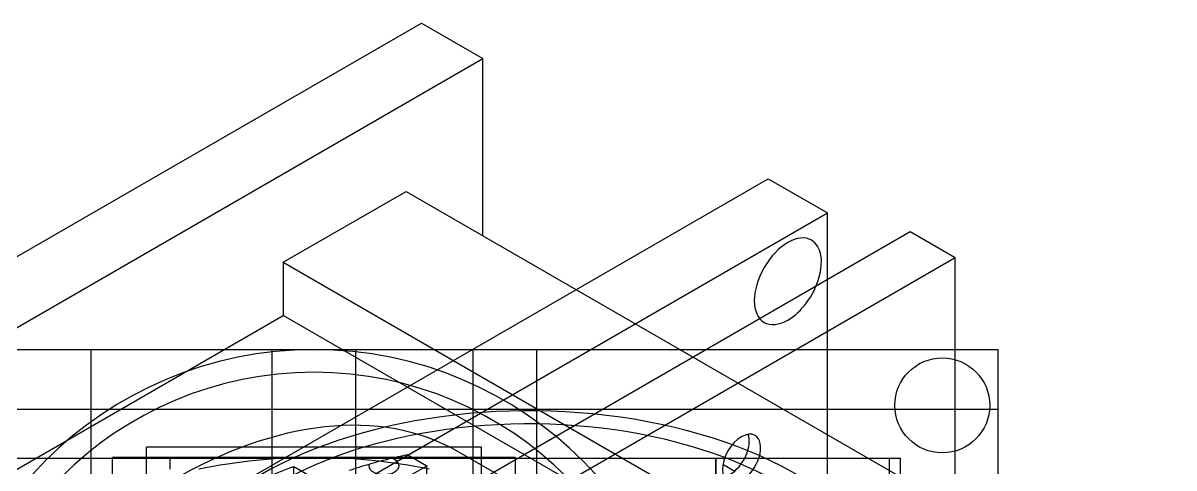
# Model space of a CAD drawing. Header units: millimetres. Extents: x 179.6 to 240.5, y 113.4 to 183.6.
# Drawn here: x 199.9 to 239.86, y 168.14 to 183.59 of the extents above; entities that cross this region are included whole.
import ezdxf

# ---------------------------------------------------------------- set-up
doc = ezdxf.new("R2010")
doc.units = ezdxf.units.MM
for name, color, linetype in [('V_08_Bay_Brackets_Bay_Lid_1', 7, 'CONTINUOUS'), ('V_08_Bay_Brackets_El_AS5600_Cap_0', 7, 'CONTINUOUS'), ('V_08_Bay_Brackets_El_AS5600_Cap_1', 7, 'CONTINUOUS'), ('V_08_Bay_Brackets_El_AS5600_Cap_2', 7, 'CONTINUOUS'), ('V_08_Bay_Brackets_El_AS5600_Cap_3', 7, 'CONTINUOUS'), ('V_08_Bay_Brackets_El_Servo_Bracket_0', 7, 'CONTINUOUS'), ('V_08_Bay_Brackets_El_Servo_Bracket_1', 7, 'CONTINUOUS'), ('V_08_Bay_Brackets_El_Servo_Bracket_2', 7, 'CONTINUOUS'), ('V_08_Bay_Brackets_El_Servo_Bracket_3', 7, 'CONTINUOUS'), ('V_08_Bay_Brackets_El_Servo_Sleeve_0', 7, 'CONTINUOUS'), ('V_08_Bay_Brackets_El_Servo_Sleeve_1', 7, 'CONTINUOUS'), ('V_08_Bay_Brackets_El_Servo_Sleeve_2', 7, 'CONTINUOUS'), ('V_08_Bay_Brackets_El_Servo_Sleeve_3', 7, 'CONTINUOUS'), ('V_08_Bay_Brackets_El_Sleeve_Backplate_0', 7, 'CONTINUOUS'), ('V_08_Bay_Brackets_El_Sleeve_Backplate_1', 7, 'CONTINUOUS'), ('V_08_Bay_Brackets_El_Sleeve_Backplate_2', 7, 'CONTINUOUS'), ('V_08_Bay_Brackets_El_Sleeve_Backplate_3', 7, 'CONTINUOUS'), ('V_08_Bay_Brackets_Electronics_Bay_1', 7, 'CONTINUOUS'), ('V_08_Bay_Brackets_Electronics_Bay_3', 7, 'CONTINUOUS')]:
    doc.layers.add(name, color=color, linetype=linetype)

msp = doc.modelspace()

# ---------------------------------------------------------------- linework, layer by layer
at = {"layer": 'V_08_Bay_Brackets_Bay_Lid_1'}
msp.add_arc((210, 159.056), 13.194, 0, 180, dxfattribs=at)
at = {"layer": 'V_08_Bay_Brackets_El_AS5600_Cap_0'}
msp.add_line((205, 168.5), (203, 168.5), dxfattribs=at)
for points, degree in [([(203, 128.5), (203, 129.001), (203, 130.481), (203, 132.863), (203, 136.03), (203, 139.822), (203, 144.05), (203, 148.5), (203, 152.95), (203, 157.178), (203, 160.97), (203, 164.137), (203, 166.519), (203, 167.999), (203, 168.5)], 1), ([(205, 168.096), (205, 168.499), (205, 168.5)], 2)]:
    msp.add_open_spline(points, degree=degree, dxfattribs=at)
at = {"layer": 'V_08_Bay_Brackets_El_AS5600_Cap_1'}
msp.add_line((217, 168.5), (203, 168.5), dxfattribs=at)
for points in [[(203, 128.5), (203, 129.001), (203, 130.481), (203, 132.863), (203, 136.03), (203, 139.822), (203, 144.05), (203, 148.5), (203, 152.95), (203, 157.178), (203, 160.97), (203, 164.137), (203, 166.519), (203, 167.999), (203, 168.5)], [(217, 152.5), (217, 154.395), (217, 156.233), (217, 157.997), (217, 159.671), (217, 161.238), (217, 162.683), (217, 163.992), (217, 165.153), (217, 166.155), (217, 166.989), (217, 167.645), (217, 168.118), (217, 168.404), (217, 168.5)]]:
    msp.add_open_spline(points, degree=1, dxfattribs=at)
at = {"layer": 'V_08_Bay_Brackets_El_AS5600_Cap_2'}
msp.add_arc((210, 148.5), 20, 78.463, 101.537, dxfattribs=at)
at = {"layer": 'V_08_Bay_Brackets_El_AS5600_Cap_3'}
for p, q in [((224.95, 162.963), (215.05, 168.678)), ((217.778, 163.275), (209.293, 168.174)), ((209.293, 161.642), (209.293, 168.174))]:
    msp.add_line(p, q, dxfattribs=at)
for centre, start_param, end_param in [((205.05, 151.358), 0, -3.141593), ((206.464, 150.541), -5.699145, -5.296429)]:
    msp.add_ellipse(centre, major_axis=(10, 17.321), ratio=0.57735, start_param=start_param, end_param=end_param, dxfattribs=at)
at = {"layer": 'V_08_Bay_Brackets_El_Servo_Bracket_0'}
for p, q in [((215.523, 170.179), (217.733, 170.179)), ((215.523, 144.496), (215.523, 170.179)), ((217.733, 126.821), (217.733, 170.179))]:
    msp.add_line(p, q, dxfattribs=at)
at = {"layer": 'V_08_Bay_Brackets_El_Servo_Bracket_1'}
for p, q in [((202.267, 172.25), (215.523, 172.25)), ((202.267, 166.727), (202.267, 172.25)), ((215.523, 124.75), (215.523, 172.25)), ((215.523, 172.25), (217.733, 172.25)), ((217.733, 124.75), (217.733, 172.25))]:
    msp.add_line(p, q, dxfattribs=at)
at = {"layer": 'V_08_Bay_Brackets_El_Servo_Bracket_2'}
for p in [(186.25, 170.179), (233.75, 126.821)]:
    msp.add_line(p, (233.75, 170.179), dxfattribs=at)
at = {"layer": 'V_08_Bay_Brackets_El_Servo_Bracket_3'}
for p, q in [((197.112, 156.956), (230.699, 176.348)), ((230.699, 176.348), (232.262, 175.446)), ((198.674, 156.054), (232.262, 175.446)), ((232.262, 140.044), (232.262, 175.446)), ((224.196, 168.266), (224.604, 168.03))]:
    msp.add_line(p, q, dxfattribs=at)
for centre, start_param, end_param in [((224.841, 168.456), 0, -3.141593), ((224.447, 168.683), -2.356194, -0.433561), ((224.841, 168.456), -2.356194, 0)]:
    msp.add_ellipse(centre, major_axis=(0.469, 0.813), ratio=0.57735, start_param=start_param, end_param=end_param, dxfattribs=at)
at = {"layer": 'V_08_Bay_Brackets_El_Servo_Sleeve_0'}
for p in [(192.659, 168.48), (230.357, 162.448)]:
    msp.add_line(p, (230.357, 168.48), dxfattribs=at)
at = {"layer": 'V_08_Bay_Brackets_El_Servo_Sleeve_1'}
for p in [(192.659, 168.48), (230.357, 162.448)]:
    msp.add_line(p, (230.357, 168.48), dxfattribs=at)
at = {"layer": 'V_08_Bay_Brackets_El_Servo_Sleeve_2'}
for p, q in [((186.25, 172.25), (233.75, 172.25)), ((233.75, 124.75), (233.75, 172.25)), ((223.948, 166.218), (223.948, 168.48)), ((223.948, 168.48), (229.98, 168.48)), ((223.948, 168.48), (223.948, 167.349)), ((229.98, 162.448), (229.98, 168.48))]:
    msp.add_line(p, q, dxfattribs=at)
at = {"layer": 'V_08_Bay_Brackets_El_Servo_Sleeve_3'}
for p, q in [((180.144, 164.198), (213.732, 183.59)), ((213.732, 183.59), (215.864, 182.359)), ((182.277, 162.967), (215.864, 182.359)), ((215.864, 176.203), (215.864, 182.359)), ((208.934, 175.279), (213.199, 177.742)), ((213.199, 177.742), (239.856, 162.351)), ((208.934, 175.279), (208.934, 173.432)), ((208.934, 175.279), (235.591, 159.889)), ((190.807, 162.967), (208.934, 173.432)), ((219.863, 167.122), (208.934, 173.432))]:
    msp.add_line(p, q, dxfattribs=at)
at = {"layer": 'V_08_Bay_Brackets_El_Sleeve_Backplate_0'}
for p, q in [((208.546, 124.75), (208.546, 172.25)), ((208.546, 172.25), (211.454, 172.25)), ((211.454, 124.75), (211.454, 172.25))]:
    msp.add_line(p, q, dxfattribs=at)
at = {"layer": 'V_08_Bay_Brackets_El_Sleeve_Backplate_1'}
for p, q in [((208.546, 124.75), (208.546, 172.25)), ((208.546, 172.25), (211.454, 172.25)), ((211.454, 124.75), (211.454, 172.25))]:
    msp.add_line(p, q, dxfattribs=at)
at = {"layer": 'V_08_Bay_Brackets_El_Sleeve_Backplate_2'}
for p, q in [((186.25, 172.25), (233.75, 172.25)), ((233.75, 124.75), (233.75, 172.25)), ((204.184, 163.041), (204.184, 168.857)), ((215.816, 168.857), (204.184, 168.857)), ((215.816, 163.041), (215.816, 168.857))]:
    msp.add_line(p, q, dxfattribs=at)
msp.add_circle((231.811, 170.311), 1.648, dxfattribs=at)
at = {"layer": 'V_08_Bay_Brackets_El_Sleeve_Backplate_3'}
for p, q in [((192.178, 158.79), (225.766, 178.181)), ((225.766, 178.181), (227.822, 176.994)), ((194.234, 157.602), (227.822, 176.994)), ((227.822, 138.21), (227.822, 176.994))]:
    msp.add_line(p, q, dxfattribs=at)
for start_param, end_param in [(0, -3.141593), (-2.356194, 0), (-3.141593, -2.356194)]:
    msp.add_ellipse((226.451, 174.62), major_axis=(0.824, 1.427), ratio=0.57735, start_param=start_param, end_param=end_param, dxfattribs=at)
at = {"layer": 'V_08_Bay_Brackets_Electronics_Bay_1'}
for radius in [13.194, 12.403]:
    msp.add_arc((210, 159.056), radius, 0, 180, dxfattribs=at)
at = {"layer": 'V_08_Bay_Brackets_Electronics_Bay_3'}
for p, q in [((211.904, 168.26), (211.904, 168.262)), ((212.709, 168.472), (212.709, 168.474)), ((213.259, 168.596), (213.919, 168.215)), ((212.426, 167.353), (213.919, 168.215)), ((213.919, 150.331), (213.919, 168.215))]:
    msp.add_line(p, q, dxfattribs=at)
for centre, major_axis, start_param, end_param in [((217.464, 162.505), (13.194, 0), 0, 2.356194), ((217.464, 162.505), (12.403, 0), 0, 2.356194), ((217.464, 161.859), (12.403, 0), 2.035663, 2.098017), ((212.426, 168.215), (-0.528, 0), -0.147087, 0), ((217.464, 161.861), (12.403, 0), 1.964286, 2.035663), ((217.464, 161.859), (12.403, 0), 1.916645, 1.964286), ((212.426, 168.215), (-0.528, 0), -3.141593, -2.136149), ((212.426, 168.215), (-0.528, 0), 0, -3.141593)]:
    msp.add_ellipse(centre, major_axis=major_axis, ratio=0.57735, start_param=start_param, end_param=end_param, dxfattribs=at)

doc.saveas('drawing.dxf')
